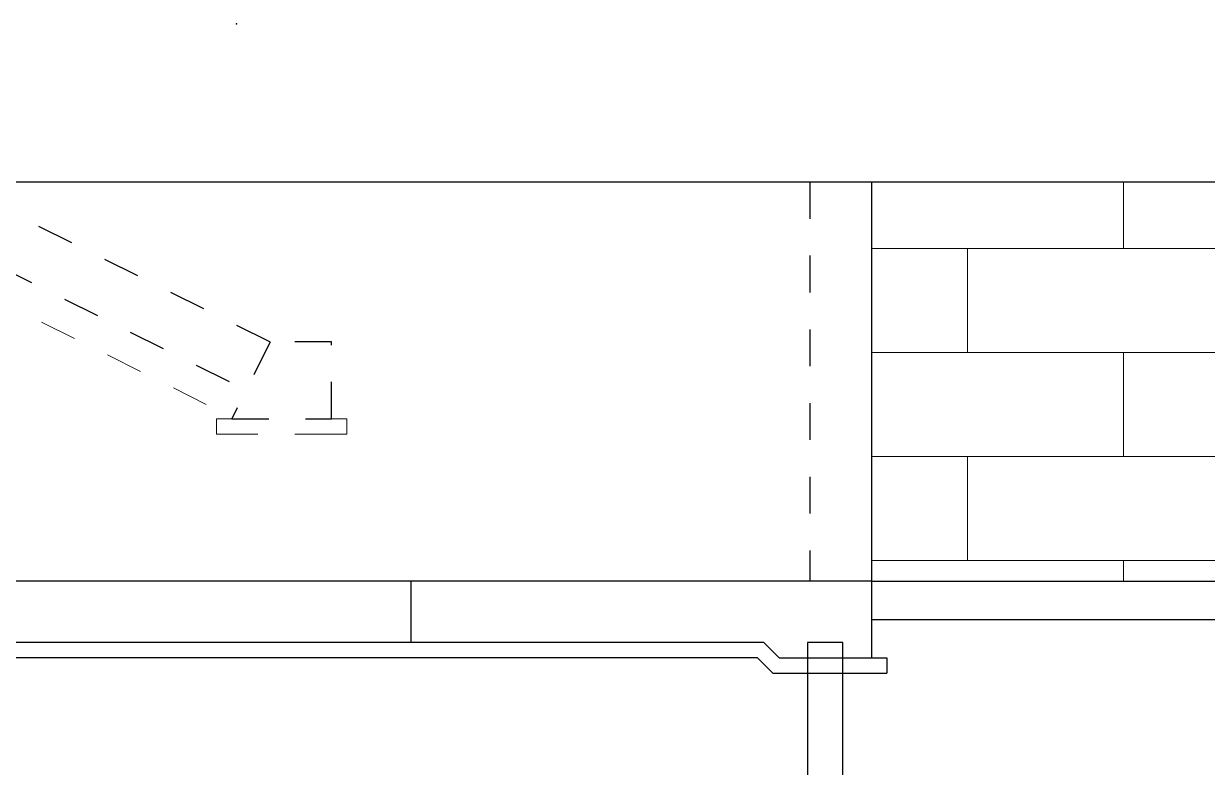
# Model space of a CAD drawing. Header units: millimetres. Extents: x -2078669 to -1085629, y -5987148 to 310365.
# Drawn here: x -1625708 to -1606432, y -5149931 to -5137823 of the extents above; entities that cross this region are included whole.
import ezdxf

# ---------------------------------------------------------------- set-up
doc = ezdxf.new("R2010")
doc.units = ezdxf.units.MM
doc.header["$LTSCALE"] = 500
doc.header["$PDSIZE"] = 300
doc.linetypes.add('SXF_跳び破線', pattern=[12, 6, -6])
for name, color, linetype, lineweight in [('D-BYP-STR1', 2, 'Continuous', 13), ('D-BYP-STR2', 6, 'Continuous', 25), ('D-BYP-STR3', 3, 'Continuous', 25), ('D-BYP-STR7', 2, 'Continuous', 13)]:
    doc.layers.add(name, color=color, linetype=linetype, lineweight=lineweight)

msp = doc.modelspace()

# ---------------------------------------------------------------- hatches: boundary and pattern name
at = {"layer": 'D-BYP-STR1'}
h = msp.add_hatch(dxfattribs=at)
h.set_pattern_fill('AR-BRSTD', color=256, scale=25, angle=180)
h.set_pattern_definition([(180, (-1788137.6, -768750.8), (-2e-13, -1693.545), []), (270, (-1788137.6, -768750.8), (2540, -1693.545), [1693.545, -1693.545])])
edge = h.paths.add_edge_path()
edge.add_line((-1611903.4, -5146899.6), (-1600612.9, -5146899.6))
edge.add_arc((-1597512.3, -5143649.6), 4491.8, 133.65213, 226.34787, ccw=False)
edge.add_line((-1600612.9, -5140399.6), (-1611903.4, -5140399.6))
edge.add_line((-1611903.4, -5140399.6), (-1611903.4, -5146899.6))

# ---------------------------------------------------------------- linework, layer by layer
at = {"color": 1, "linetype": 'Continuous'}
msp.add_point((-1622243.9, -5137822.6, 708000), dxfattribs=at)
at = {"layer": 'D-BYP-STR2'}
for p, q in [((-1626403.4, -5140399.6, 708000), (-1611903.4, -5140399.6, 708000)), ((-1611903.4, -5140399.6, 708000), (-1611903.4, -5148149.6, 708000)), ((-1611903.4, -5146899.6, 708000), (-1626403.4, -5146899.6, 708000)), ((-1619403.4, -5146899.6, 708000), (-1619403.4, -5147899.6, 708000)), ((-1613653.4, -5147899.6, 708000), (-1626403.4, -5147899.6, 708000)), ((-1613653.4, -5147899.6, 708000), (-1613403.4, -5148149.6, 708000)), ((-1613757, -5148149.6, 708000), (-1626403.4, -5148149.6, 708000)), ((-1620653.4, -5148149.6, 708000), (-1624154.4, -5148149.6, 708000)), ((-1613757, -5148149.6, 708000), (-1613507, -5148399.6, 708000)), ((-1613403.4, -5148149.6, 708000), (-1611903.4, -5148149.6, 708000)), ((-1611903.4, -5148149.6, 708000), (-1611653.4, -5148149.6, 708000)), ((-1611653.4, -5148149.6, 708000), (-1611653.4, -5148399.6, 708000)), ((-1613507, -5148399.6, 708000), (-1611653.4, -5148399.6, 708000))]:
    msp.add_line(p, q, dxfattribs=at)
at = {"layer": 'D-BYP-STR2', "linetype": 'SXF_跳び破線', "ltscale": 0.2}
msp.add_line((-1612903.4, -5140399.6, 708000), (-1612903.4, -5146899.6, 708000), dxfattribs=at)
at = {"layer": 'D-BYP-STR2', "elevation": 708000}
msp.add_lwpolyline([(-1612941.9, -5147899.6), (-1612941.9, -5152899.6), (-1612366.9, -5152899.6), (-1612366.9, -5147899.6)], close=True, dxfattribs=at)
at = {"layer": 'D-BYP-STR3', "linetype": 'SXF_跳び破線', "ltscale": 0.2}
for p, q in [((-1631903.4, -5137899.6, 708000), (-1621692.8, -5143005, 708000)), ((-1632557.3, -5138551, 708000), (-1622084.1, -5143787.6, 708000))]:
    msp.add_line(p, q, dxfattribs=at)
at = {"layer": 'D-BYP-STR3', "ltscale": 0.01}
for p, q in [((-1611903.4, -5140399.6, 708000), (-1561903.4, -5140399.6, 708000)), ((-1611903.4, -5146899.6, 708000), (-1562653.4, -5146899.6, 708000)), ((-1611903.4, -5147524.6, 708000), (-1562653.4, -5147524.6, 708000))]:
    msp.add_line(p, q, dxfattribs=at)
at = {"layer": 'D-BYP-STR3', "linetype": 'SXF_跳び破線', "ltscale": 0.2, "elevation": 708000}
msp.add_lwpolyline([(-1620692.8, -5144255), (-1620692.8, -5143005), (-1621692.8, -5143005), (-1622317.8, -5144255)], close=True, dxfattribs=at)
at = {"layer": 'D-BYP-STR7', "linetype": 'SXF_跳び破線', "ltscale": 0.2}
msp.add_line((-1632930, -5138923.7, 708000), (-1622307.7, -5144234.8, 708000), dxfattribs=at)
at = {"layer": 'D-BYP-STR7', "linetype": 'SXF_跳び破線', "ltscale": 0.2, "elevation": 708000}
msp.add_lwpolyline([(-1620692.8, -5144255), (-1620442.8, -5144255), (-1620442.8, -5144505), (-1620692.8, -5144505), (-1622317.8, -5144505), (-1622567.8, -5144505), (-1622567.8, -5144255), (-1622317.8, -5144255)], dxfattribs=at)

doc.saveas('drawing.dxf')
